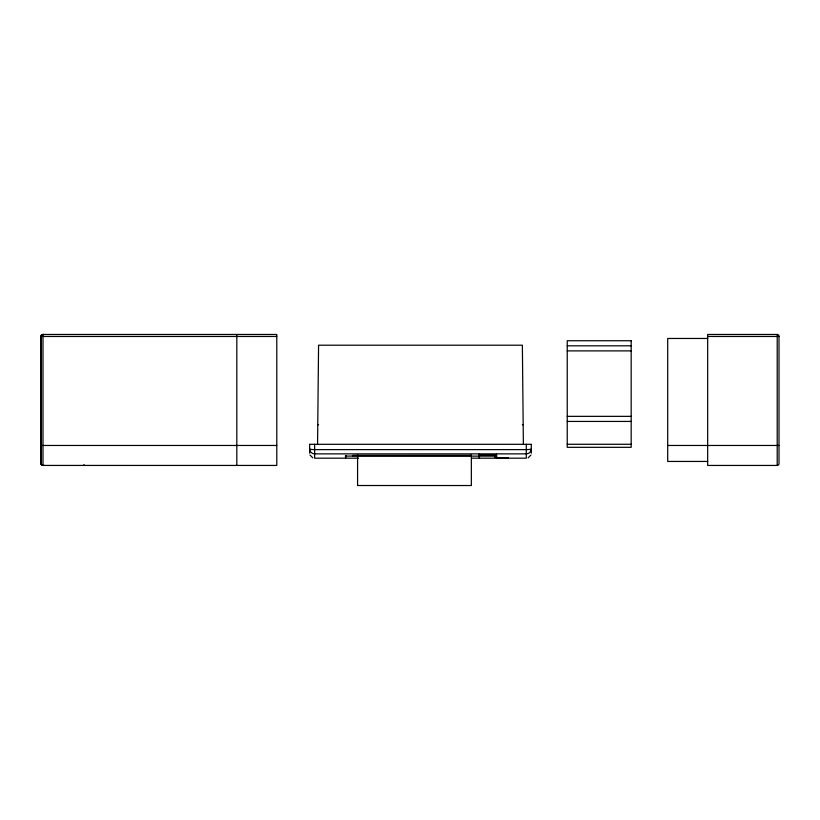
<?xml version="1.0" encoding="UTF-8"?>
<svg xmlns="http://www.w3.org/2000/svg" width="820" height="820" viewBox="0 0 820 820"><rect width="100%" height="100%" fill="white"/><g stroke="black" fill="none" stroke-linecap="round" stroke-linejoin="round"><path stroke-width="1.23" d="M41 463.177L41 344.8M41 343.631L41 340.987M41 339.818L41 338.937L41 339.521M41 338.793L41 336.589L41 337.614M83.958 465.442L83.958 464.581M479.433 456.074L479.433 453.634M317.565 444.307L318.57 345.199L522.371 345.199L523.375 444.307M41.061 336.005L41.061 336.005A2.276 2.276 0 0 0 41 336.466L41 463.443A2.276 2.276 0 0 0 41.051 463.905L41.205 464.325M530.94 455.038L528.141 457.847M41.277 335.462L41.307 335.401A1.814 1.814 0 0 1 41.881 334.827L42.281 334.601A2.06 2.06 0 0 1 42.63 334.498L42.671 334.498M41.389 335.277L41.922 334.785L41.482 335.165M42.937 334.468L276.781 334.468L276.781 465.442L42.773 465.432M43.265 334.468L43.778 334.468M276.781 336.466L41.01 336.466A1.999 1.999 0 0 1 42.999 334.468M707.67 336.466L778.99 336.466M707.67 338.465L667.705 338.465L667.705 461.445L707.67 461.445M567.235 345.814L631.174 345.814M567.235 350.888L631.174 350.888M567.235 416.355L631.174 416.355M567.235 421.429L631.174 421.429M317.76 424.709L318.601 424.709M522.33 424.709L523.17 424.709M309.95 444.307L530.981 444.307M567.235 444.276L631.174 444.276M41.01 445.465L276.781 445.465M667.705 445.465L778.99 445.465M480.223 454.997L479.228 454.659M495.034 455.213L479.228 455.213L479.136 458.175L471.52 458.175M352.508 455.479L471.387 455.479L352.508 455.52L352.508 456.074M479.433 455.377L496.541 455.377L496.541 458.134L496.541 453.634M345.507 456.074L495.034 456.135M358.555 458.175L345.856 458.175L345.856 455.489M43.849 465.442L44.434 465.442M777.206 465.442L707.67 465.442L707.67 334.468L777.206 334.468A1.794 1.794 0 0 1 779 336.261L779 463.648A1.794 1.794 0 0 1 777.206 465.442L777.206 334.478M357.582 485.512L471.346 485.532L471.346 454.68M42.25 465.299L42.456 465.37A2.081 2.081 0 0 1 42.117 465.237M312.799 457.847L309.991 455.038M41.687 464.96L41.256 464.417L41.748 465.001M41 390.566L41 392.913M41 395.26L41 397.608M41 409.344L41 411.691M41 421.08L41 423.428M41 441.027L41 442.205M41 461.127L41 462.152M531.298 444.307L531.298 453.204M526.297 444.307L526.297 458.185L479.485 458.185L479.485 457.058M495.034 454.557L495.034 457.601M357.582 454.68L357.582 485.532M345.507 455.489L345.507 458.175L314.634 458.185L314.634 444.307M309.642 444.307L309.642 453.204M236.816 334.478L236.816 465.442M42.999 334.478L42.999 465.442A1.999 1.999 0 0 1 41 463.443M497.924 457.601L508.236 457.642L497.924 457.601M631.174 340.741L567.235 340.741L567.235 447.32L631.174 447.32L631.174 340.741M526.297 449.606L314.634 449.606A4.992 0.676 0 0 1 309.642 448.929A5.002 4.941 0 0 0 314.634 453.87L526.297 453.87A5.002 4.941 0 0 0 531.298 448.929A4.992 0.676 0 0 1 526.297 449.606"/></g></svg>
